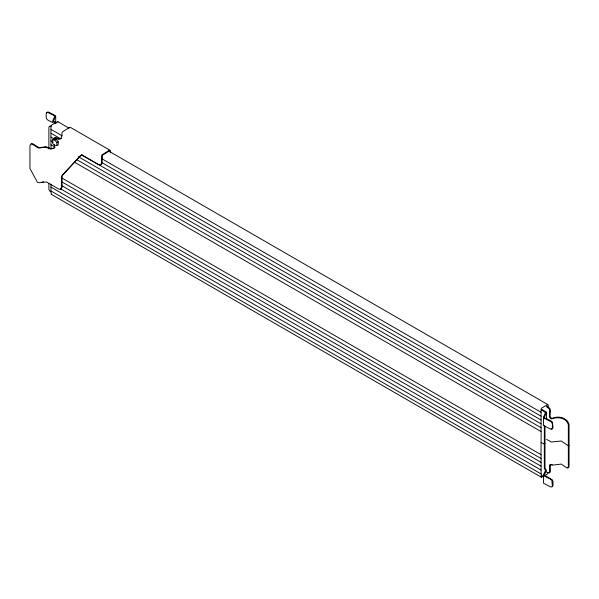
<?xml version="1.0" encoding="UTF-8"?>
<svg xmlns="http://www.w3.org/2000/svg" width="599" height="599" viewBox="0 0 599 599"><rect width="100%" height="100%" fill="white"/><g stroke="black" fill="none" stroke-linecap="round" stroke-linejoin="round"><path stroke-width="0.9" d="M52.525 140.106L52.525 142.996L53.408 144.456L54.696 145.692L56.86 145.497L58.23 144.703L58.23 141.813L56.059 139.118L53.895 139.312L52.525 140.106L54.696 139.911L56.059 139.118M58.23 141.813L56.86 142.607L56.86 145.497M548.16 472.813L547.493 473.974L545.876 474.902M549.807 472.663L550.294 471.585L550.294 464.652L549.627 465.041L549.627 471.967L549.141 473.045L546.4 472.034M543.473 417.136L544.072 418.244L550.586 421.456L551.859 422.639L552.383 424.264L552.383 428.113L551.859 429.213L550.586 429.154L543.525 425.432L543.473 417.136L545.569 412.614L541.204 409.709M541.983 409.387L546.453 412.194L544.379 417.278L544.678 417.832L551.2 421.037L552.473 422.228L552.997 427.693L552.473 428.802L551.2 428.742M543.473 474.887L544.072 475.995L550.586 479.2L551.859 480.391L552.383 485.856L551.859 486.965L550.586 486.897L543.525 483.183L543.473 474.887L545.569 470.357L544.326 468.485L544.326 425.575M46.797 113.114L47.336 112.035L48.586 112.073L55.655 115.794L53.521 121.103L56.523 122.982M552.473 486.545L552.997 485.445L552.997 481.596L552.473 479.971L544.379 475.022L546.483 470.5L544.993 468.096L544.993 426.121M540.994 412.277L541.159 409.102L541.825 407.949L547.493 404.677L548.16 405.059L548.16 407.223M540.994 416.125L541.159 412.374L101.92 158.78M540.994 419.974L541.159 416.223L101.92 162.629M540.994 423.83L541.159 420.071L81.666 154.789M540.994 427.679L541.159 423.92L78.432 156.766M540.994 431.527L541.159 427.776L76.807 159.686M540.994 454.626L541.159 431.624L74.381 162.127M540.994 458.475L541.159 454.723L62.229 178.21M540.994 462.323L541.159 458.572L62.229 182.066M540.994 466.172L541.159 462.421L62.229 185.915M540.994 470.028L541.159 466.269L60.604 188.827M540.994 473.876L541.159 470.118L50.885 187.068L51.05 184.178M53.146 139.492L54.142 138.114L55.917 138.159L58.283 139.26L60.746 138.728L61.749 136.048L62.139 132.117L69.417 127.46L70.36 127.37L110.036 150.274L110.426 152.872M53.813 139.11L54.809 137.725L56.583 137.777L58.957 138.878L61.42 138.347M60.978 188.992L62.079 187.135L62.079 176.735L62.558 175.252L81.142 155.186L82.115 154.812M544.993 443.844L544.326 444.233L541.174 442.414M543.443 476.31L541.369 477.261L51.267 194.301L51.05 191.014M569.05 445.439L568.331 445.791L561.248 440.991L551.477 442.01L546.617 439.434M54.591 147.766L51.364 148.747L46.168 146.762L39.062 147.668L33.065 143.887L31.358 143.655M41.833 182.081L43.562 181.811M110.036 150.274L109.093 150.371L101.815 155.021L101.418 163.265L100.617 164.95L98.753 164.807L82.662 155.515L80.476 155.575L61.892 175.634L61.412 177.117L61.412 187.524L60.312 189.381L58.747 189.059L46.408 181.939L39.437 182.732L37.512 182.388L29.95 168.506L29.95 145.692L30.684 144.045L32.398 144.269L38.396 148.058L45.502 147.152L50.698 149.136L53.925 148.155L54.681 147.391L54.464 144.322M69.184 128.246L57.841 121.694L51.716 124.989L51.05 126.142L50.885 129.317L62.229 135.868M51.267 194.301L51.716 194.286M50.054 125.955L51.222 126.045M50.556 126.426L49.388 126.337L48.886 127.392L48.886 148.859M99.419 164.418L101.283 164.568L102.085 162.883L102.302 155.306L109.093 151.143L109.759 151.525M551.297 464.465L552.203 464.599M567.523 467.497L568.601 467.669L569.05 466.614L569.05 424.264C567.006 417.525 558.148 415.489 552.203 418.401C547.763 417.705 551.836 411.116 549.807 408.346L547.067 406.197M52.869 122.593L47.98 120.189L46.722 118.991L46.183 117.382L46.183 113.533L46.722 112.455L47.98 112.492L54.502 115.697L54.801 116.251L52.697 120.773L52.809 121.522L55.078 122.922M108.876 151.158L547.95 404.654M546.4 406.586L549.141 408.728C551.14 411.625 547.172 417.795 551.477 418.911C557.429 416.575 566.295 417.548 568.331 424.616L568.331 466.965L567.882 468.021L566.804 467.856L561.248 464.09L552.45 465.131L550.294 464.652M60.604 138.781L50.885 133.165L51.05 129.414M54.127 138.886L50.885 137.014L51.05 133.263M53.318 142.27L50.885 140.87L51.05 137.111M54.936 147.055L50.885 144.718L51.05 140.96M51.05 148.664L51.05 144.816M541.204 475.157L543.578 476.519M56.86 142.607L54.696 139.911M50.556 191.875L49.388 190.624L48.886 188.992L48.886 183.391M541.369 477.261L541.159 473.974L50.885 190.916L51.05 187.158M57.841 121.694L58.051 122.099M546.483 412.748L546.483 418.738M55.707 116.393L55.707 123.237"/></g></svg>
